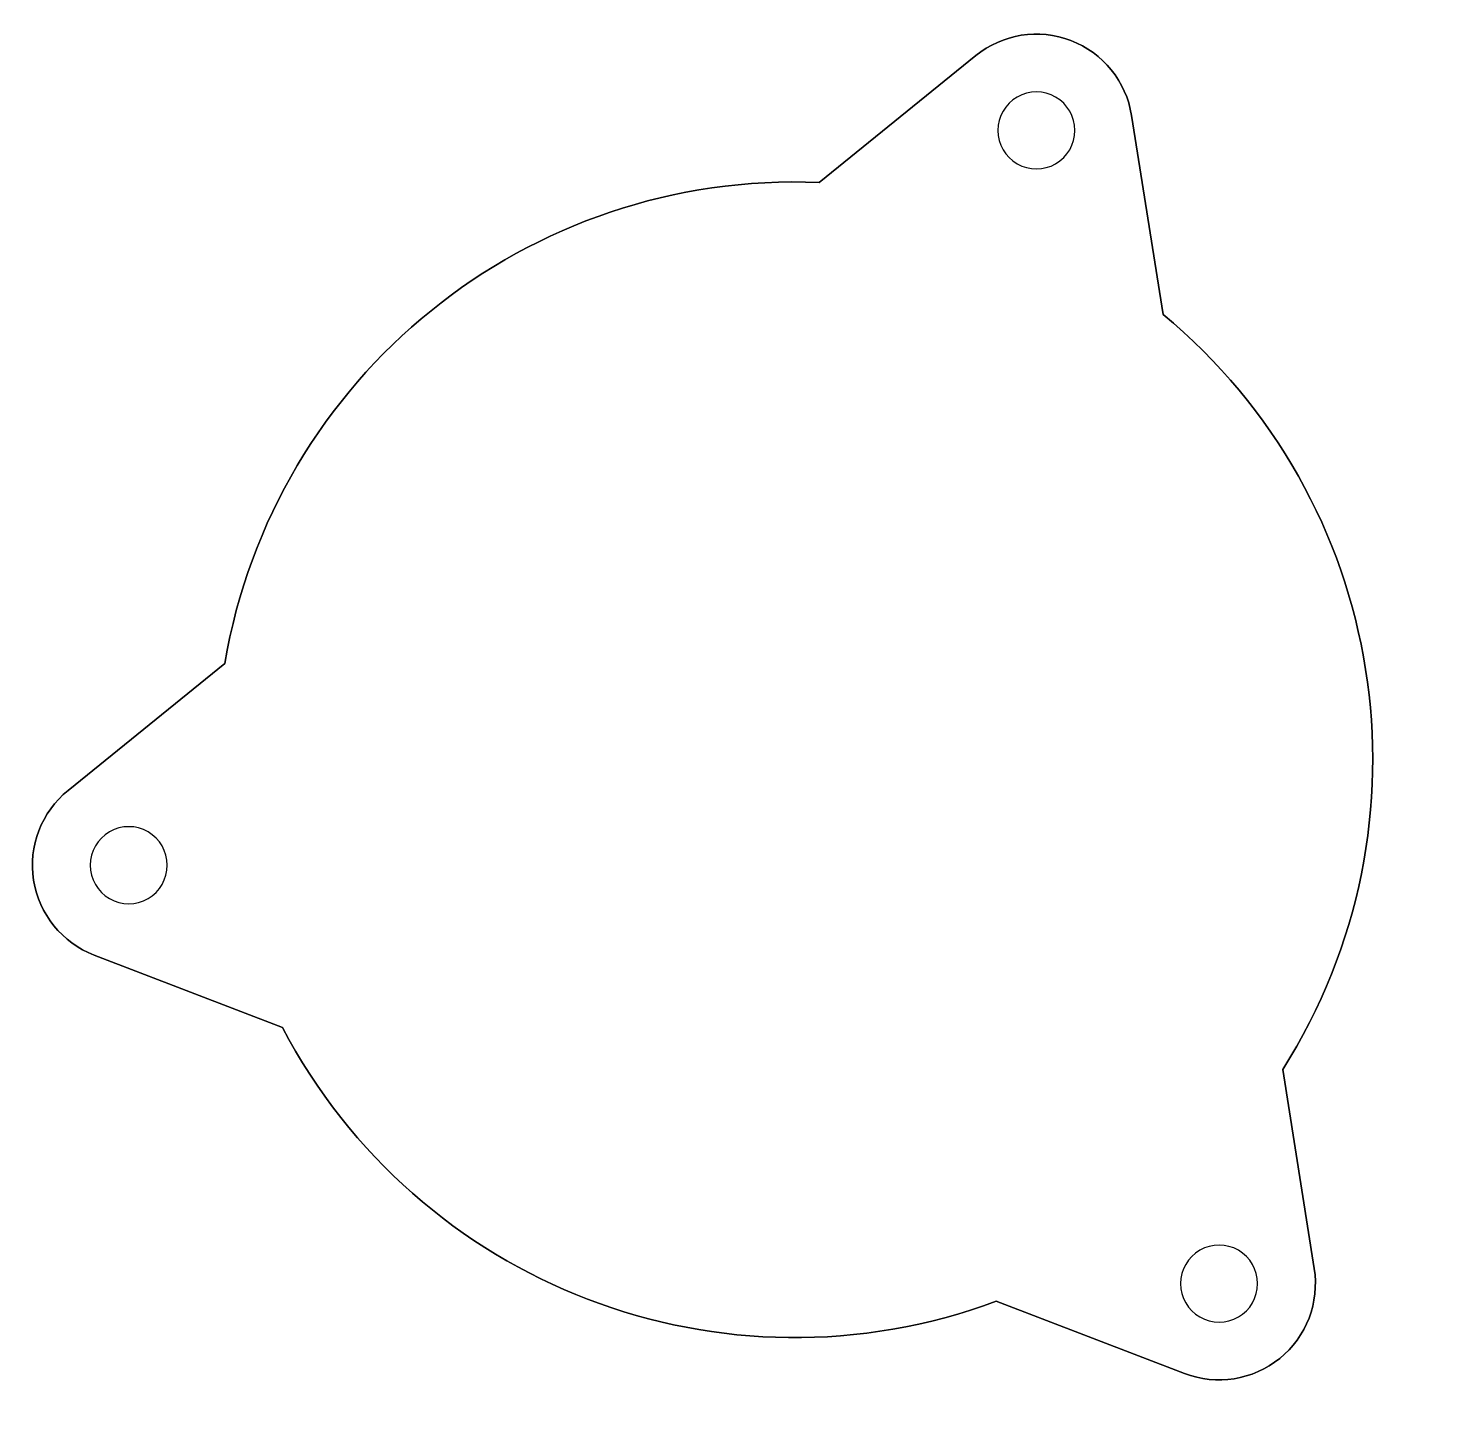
# Model space of a CAD drawing. Extents: x 1 to 147, y -1 to 142.
import ezdxf

# ---------------------------------------------------------------- set-up
doc = ezdxf.new("R2010")
doc.units = 0
doc.layers.get('0').update_dxf_attribs({"linetype": 'CONTINUOUS'})

msp = doc.modelspace()

# ---------------------------------------------------------------- linework, layer by layer
at = {"color": 7}
for p, q in [((83.043795, 125.689591), (99.313741, 138.864734)), ((99.313741, 138.864734), (83.043795, 125.689591)), ((99.313741, 138.864734), (99.313741, 138.864734)), ((115.483788, 132.657644), (115.483828, 132.657619)), ((115.483828, 132.657619), (118.758863, 111.979861)), ((118.758863, 111.979861), (115.483828, 132.657619)), ((115.483828, 132.657619), (115.483828, 132.657619)), ((115.483828, 132.657619), (115.483828, 132.657619)), ((115.483828, 132.657619), (115.483828, 132.657619)), ((109.606944, 131.093274), (109.606944, 131.093274)), ((109.606944, 131.093274), (109.606944, 131.093274)), ((83.043795, 125.689591), (83.043795, 125.689591)), ((83.043795, 125.689591), (83.043795, 125.689591)), ((118.758863, 111.979861), (118.758863, 111.979861)), ((118.758863, 111.979861), (118.758863, 111.979861)), ((118.758888, 111.979844), (118.758863, 111.979861)), ((5.0898, 62.563691), (21.359746, 75.738834)), ((21.359746, 75.738834), (5.0898, 62.563691)), ((21.359788, 75.738834), (21.359746, 75.738834)), ((21.359746, 75.738834), (21.359746, 75.738834)), ((21.359746, 75.738834), (21.359746, 75.738834)), ((5.0898, 62.563691), (5.0898, 62.563691)), ((5.0898, 62.563691), (5.0898, 62.563691)), ((15.383004, 54.792232), (15.383004, 54.792232)), ((7.799288, 45.456444), (7.799325, 45.456428)), ((7.799325, 45.456428), (7.799325, 45.456428)), ((27.344306, 37.953812), (7.799325, 45.456428)), ((7.799325, 45.456428), (7.799325, 45.456428)), ((7.799325, 45.456428), (27.344306, 37.953812)), ((27.344306, 37.953812), (27.344306, 37.953812)), ((27.344306, 37.953812), (27.344306, 37.953812)), ((131.175488, 33.584544), (131.175464, 33.584529)), ((131.175464, 33.584529), (134.450499, 12.906772)), ((134.450499, 12.906772), (131.175464, 33.584529)), ((131.175464, 33.584529), (131.175464, 33.584529)), ((131.175464, 33.584529), (131.175464, 33.584529)), ((134.450488, 12.906744), (134.450499, 12.906772)), ((134.450499, 12.906772), (134.450499, 12.906772)), ((134.450499, 12.906772), (134.450499, 12.906772)), ((128.573615, 11.342427), (128.573615, 11.342427)), ((128.573615, 11.342427), (128.573615, 11.342427)), ((101.444988, 9.509244), (101.444955, 9.509238)), ((120.989936, 2.006623), (101.444955, 9.509238)), ((101.444955, 9.509238), (101.444955, 9.509238)), ((101.444955, 9.509238), (120.989936, 2.006623)), ((101.444955, 9.509238), (101.444955, 9.509238)), ((120.989936, 2.006623), (120.989936, 2.006623)), ((120.989936, 2.006623), (120.989936, 2.006623))]:
    msp.add_line(p, q, dxfattribs=at)
for points in [[(99.313741, 138.864734), (102.090212, 141.113057), (105.85524, 141.709372), (109.190587, 140.429055)], [(109.190642, 140.429048), (105.855296, 141.709374), (102.090264, 141.113065), (99.313788, 138.864744)], [(109.190587, 140.429055), (112.525934, 139.148737), (114.924886, 136.186296), (115.483788, 132.657644)], [(115.483828, 132.657619), (114.924935, 136.186274), (112.525988, 139.148723), (109.190642, 140.429048)], [(99.313788, 138.864744), (99.313788, 138.864744), (99.313741, 138.864734), (99.313741, 138.864734)], [(107.606944, 134.557376), (106.36934, 135.271907), (104.844549, 135.271907), (103.606944, 134.557376)], [(107.606944, 134.557376), (106.36934, 135.271907), (104.844549, 135.271907), (103.606944, 134.557376)], [(103.606944, 134.557376), (102.36934, 133.842845), (101.606944, 132.522337), (101.606944, 131.093274)], [(103.606944, 134.557376), (102.36934, 133.842845), (101.606944, 132.522337), (101.606944, 131.093274)], [(109.606944, 131.093274), (109.606944, 132.522337), (108.844549, 133.842845), (107.606944, 134.557376)], [(109.606944, 131.093274), (109.606944, 132.522337), (108.844549, 133.842845), (107.606944, 134.557376)], [(101.606944, 131.093274), (101.606944, 129.664212), (102.36934, 128.343704), (103.606944, 127.629173)], [(101.606944, 131.093274), (101.606944, 129.664212), (102.36934, 128.343704), (103.606944, 127.629173)], [(107.606944, 127.629173), (108.844549, 128.343704), (109.606944, 129.664212), (109.606944, 131.093274)], [(107.606944, 127.629173), (108.844549, 128.343704), (109.606944, 129.664212), (109.606944, 131.093274)], [(103.606944, 127.629173), (104.844549, 126.914641), (106.36934, 126.914641), (107.606944, 127.629173)], [(103.606944, 127.629173), (104.844549, 126.914641), (106.36934, 126.914641), (107.606944, 127.629173)], [(21.359746, 75.738834), (26.397373, 105.553381), (52.83339, 126.960824), (83.043798, 125.689544)], [(83.043795, 125.689591), (52.833389, 126.960844), (26.397392, 105.553382), (21.359788, 75.738834)], [(83.043798, 125.689544), (83.043798, 125.689544), (83.043795, 125.689591), (83.043795, 125.689591)], [(118.758863, 111.979861), (142.06023, 92.709893), (147.38164, 59.111902), (131.175488, 33.584544)], [(131.175464, 33.584529), (147.381626, 59.111875), (142.060237, 92.709862), (118.758888, 111.979844)], [(1.506111, 53.227885), (0.947222, 56.756557), (2.313312, 60.315348), (5.089788, 62.563694)], [(5.0898, 62.563691), (2.313332, 60.31535), (0.947242, 56.756572), (1.50612, 53.227908)], [(5.089788, 62.563694), (5.089788, 62.563694), (5.0898, 62.563691), (5.0898, 62.563691)], [(13.383004, 58.256333), (12.1454, 58.970865), (10.620608, 58.970865), (9.383004, 58.256333)], [(9.383004, 58.256333), (8.1454, 57.541802), (7.383004, 56.221294), (7.383004, 54.792232)], [(15.383004, 54.792232), (15.383004, 56.221294), (14.620608, 57.541802), (13.383004, 58.256333)], [(7.383004, 54.792232), (7.383004, 53.363169), (8.1454, 52.042661), (9.383004, 51.32813)], [(13.383004, 51.32813), (14.620608, 52.042661), (15.383004, 53.363169), (15.383004, 54.792232)], [(7.799325, 45.456428), (4.46396, 46.73675), (2.065, 49.699213), (1.506111, 53.227885)], [(1.50612, 53.227908), (2.064998, 49.699244), (4.463939, 46.736781), (7.799288, 45.456444)], [(9.383004, 51.32813), (10.620608, 50.613599), (12.1454, 50.613599), (13.383004, 51.32813)], [(101.444955, 9.509238), (73.105969, -1.035355), (41.348533, 11.155193), (27.344288, 37.953844)], [(27.344288, 37.953844), (27.344288, 37.953844), (27.344306, 37.953812), (27.344306, 37.953812)], [(27.344306, 37.953812), (41.348565, 11.155168), (73.106007, -1.035363), (101.444988, 9.509244)], [(122.573615, 14.806529), (121.336011, 14.091997), (120.573615, 12.771489), (120.573615, 11.342427)], [(122.573615, 14.806529), (121.336011, 14.091997), (120.573615, 12.771489), (120.573615, 11.342427)], [(126.573615, 14.806529), (125.336011, 15.52106), (123.81122, 15.52106), (122.573615, 14.806529)], [(126.573615, 14.806529), (125.336011, 15.52106), (123.81122, 15.52106), (122.573615, 14.806529)], [(128.573615, 11.342427), (128.573615, 12.771489), (127.81122, 14.091997), (126.573615, 14.806529)], [(128.573615, 11.342427), (128.573615, 12.771489), (127.81122, 14.091997), (126.573615, 14.806529)], [(130.866797, 3.570968), (133.643267, 5.819305), (135.009361, 9.378081), (134.450488, 12.906744)], [(134.450499, 12.906772), (135.009385, 9.378093), (133.643285, 5.819297), (130.866798, 3.570954)], [(120.573615, 11.342427), (120.573615, 9.913365), (121.336011, 8.592857), (122.573615, 7.878325)], [(120.573615, 11.342427), (120.573615, 9.913365), (121.336011, 8.592857), (122.573615, 7.878325)], [(126.573615, 7.878325), (127.81122, 8.592857), (128.573615, 9.913365), (128.573615, 11.342427)], [(126.573615, 7.878325), (127.81122, 8.592857), (128.573615, 9.913365), (128.573615, 11.342427)], [(122.573615, 7.878325), (123.81122, 7.163794), (125.336011, 7.163794), (126.573615, 7.878325)], [(122.573615, 7.878325), (123.81122, 7.163794), (125.336011, 7.163794), (126.573615, 7.878325)], [(130.866798, 3.570954), (128.09031, 1.322611), (124.325251, 0.726299), (120.989888, 2.006644)], [(120.989936, 2.006623), (124.325291, 0.726306), (128.090327, 1.322631), (130.866797, 3.570968)], [(120.989888, 2.006644), (120.989888, 2.006644), (120.989936, 2.006623), (120.989936, 2.006623)]]:
    msp.add_open_spline(points, degree=3, dxfattribs=at)

doc.saveas('drawing.dxf')
